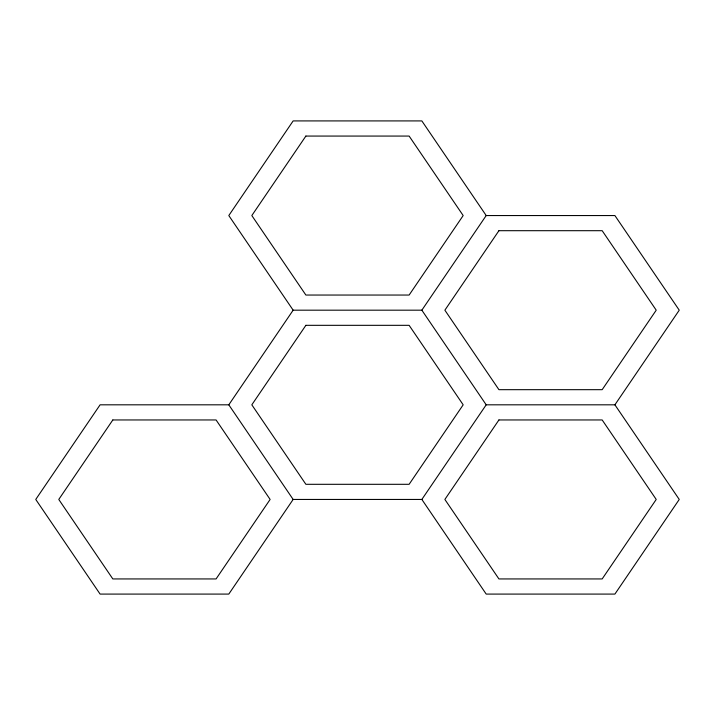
<?xml version="1.0" encoding="UTF-8"?>
<svg xmlns="http://www.w3.org/2000/svg" width="715" height="715" viewBox="0 0 715 715"><rect width="100%" height="100%" fill="white"/><g stroke="black" fill="none" stroke-linecap="round" stroke-linejoin="round"><path stroke-width="1.07" d="M486.2 404.815L421.85 499.445L293.15 499.445L228.8 594.085L100.1 594.085L35.75 499.445L100.1 404.815L228.8 404.815L293.15 310.185L421.85 310.185L486.2 404.815L614.9 404.815L679.25 310.185L614.9 215.555L486.2 215.555L421.85 120.915L293.15 120.915L228.8 215.555L293.15 310.185M421.85 310.185L486.2 215.555M614.9 404.815L679.25 499.445L614.9 594.085L486.2 594.085L421.85 499.445M228.8 404.815L293.15 499.445M112.827 419.955L58.773 499.445L112.827 578.936L216.073 578.936L270.127 499.445L216.073 419.955L112.827 419.955M305.877 136.065L251.823 215.555L305.877 295.045L409.123 295.045L463.177 215.555L409.123 136.065L305.877 136.065M305.877 325.325L251.823 404.815L305.877 484.305L409.123 484.305L463.177 404.815L409.123 325.325L305.877 325.325M498.927 230.695L444.873 310.185L498.927 389.675L602.173 389.675L656.227 310.185L602.173 230.695L498.927 230.695M498.927 419.955L444.873 499.445L498.927 578.936L602.173 578.936L656.227 499.445L602.173 419.955L498.927 419.955"/></g></svg>
